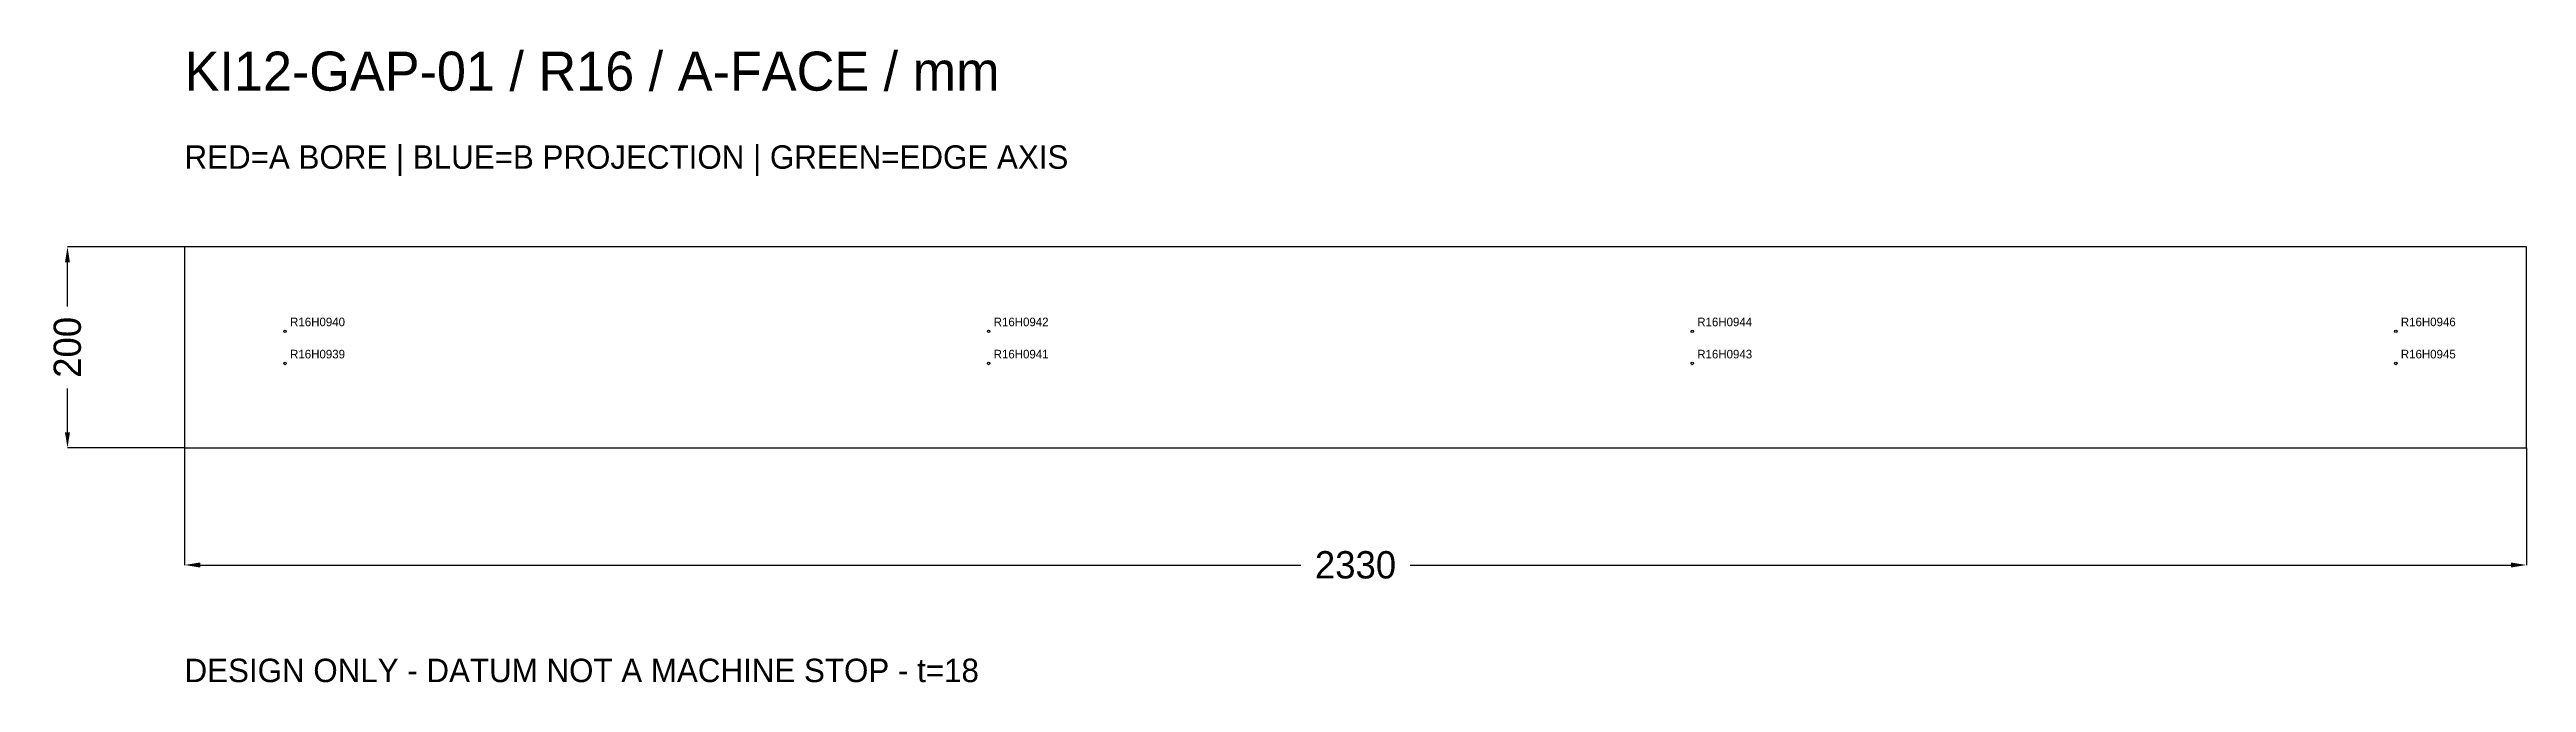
# Model space of a CAD drawing. Header units: millimetres. Extents: x -134 to 2330, y -233 to 396.
import ezdxf

# ---------------------------------------------------------------- set-up
doc = ezdxf.new("R2010")
doc.units = ezdxf.units.MM
for name, color, linetype in [('BORE_A', 1, 'Continuous'), ('CONTOUR', 7, 'Continuous'), ('TEXT', 7, 'Continuous')]:
    doc.layers.add(name, color=color, linetype=linetype)
doc.dimstyles.get("Standard").update_dxf_attribs({"dimtxt": 2.5, "dimasz": 2.5, "dimexe": 1.25, "dimexo": 0.625, "dimtad": 1, "dimcen": 2.5, "dimazin": 3, "dimtfac": 1, "dimtmove": 0, "dimatfit": 3})

# ---------------------------------------------------------------- blocks, each defined once
blk = doc.blocks.new('_CLOSEDFILLED')
at = {"color": 0, "linetype": 'BYBLOCK'}
blk.add_solid([(-1, 0.16), (0, 0), (-1, -0.16)], dxfattribs=at)
blk = doc.blocks.new('*D1')
at = {"color": 2}
for p, q in [((0, 0), (0, -116.5)), ((2330, 0), (2330, -116.5)), ((15.5, -116.5), (1110.6, -116.5)), ((1219.4, -116.5), (2314.5, -116.5))]:
    blk.add_line(p, q, dxfattribs=at)
at = {"layer": 'Defpoints'}
for p in [(0, 0), (2330, 0), (0, -116.5)]:
    blk.add_point(p, dxfattribs=at)
at = {"color": 2, "xscale": 15.533333333333335, "yscale": 15.533333333333335, "rotation": 180}
blk.add_blockref('_CLOSEDFILLED', (0, -116.5), dxfattribs=at)
at = {"color": 2, "xscale": 15.533333333333335, "yscale": 15.533333333333335}
blk.add_blockref('_CLOSEDFILLED', (2330, -116.5), dxfattribs=at)
at = {"color": 7, "insert": (1165, -116.5), "char_height": 27.18, "attachment_point": 5}
blk.add_mtext('2330', dxfattribs=at)
blk = doc.blocks.new('*D2')
at = {"color": 2}
for p, q in [((0, 200), (-116.5, 200)), ((-116.5, 140.8), (-116.5, 184.5)), ((-116.5, 15.5), (-116.5, 59.2)), ((0, 0), (-116.5, 0))]:
    blk.add_line(p, q, dxfattribs=at)
at = {"layer": 'Defpoints'}
for p in [(0, 200), (-116.5, 0), (0, 0)]:
    blk.add_point(p, dxfattribs=at)
at = {"color": 2, "xscale": 15.533333333333335, "yscale": 15.533333333333335}
for p, rotation in [((-116.5, 200), 90), ((-116.5, 0), 270)]:
    blk.add_blockref('_CLOSEDFILLED', p, dxfattribs=dict(at, rotation=rotation))
at = {"color": 7, "insert": (-116.5, 100), "char_height": 27.18, "attachment_point": 5, "rotation": 90}
blk.add_mtext('200', dxfattribs=at)

msp = doc.modelspace()

# ---------------------------------------------------------------- linework, layer by layer
at = {"layer": 'BORE_A'}
for centre in [(100, 116.002), (800, 116.002), (1500, 116.002), (2200, 116.002), (100, 83.998), (800, 83.998), (1500, 83.998), (2200, 83.998)]:
    msp.add_circle(centre, 1.25, dxfattribs=at)
at = {"layer": 'CONTOUR'}
msp.add_lwpolyline([(0, 0), (2330, 0), (2330, 200), (0, 200)], close=True, dxfattribs=at)

# ---------------------------------------------------------------- texts
at = {"layer": 'TEXT'}
for s, height, p in [('KI12-GAP-01 / R16 / A-FACE / mm', 38.83333, (0, 355.333)), ('RED=A BORE | BLUE=B PROJECTION | GREEN=EDGE AXIS', 23.3, (0, 277.667)), ('R16H0940', 8.5433, (105, 121.002)), ('R16H0942', 8.5433, (805, 121.002)), ('R16H0944', 8.5433, (1505, 121.002)), ('R16H0946', 8.5433, (2205, 121.002)), ('R16H0939', 8.5433, (105, 88.998)), ('R16H0941', 8.5433, (805, 88.998)), ('R16H0943', 8.5433, (1505, 88.998)), ('R16H0945', 8.5433, (2205, 88.998)), ('DESIGN ONLY - DATUM NOT A MACHINE STOP - t=18', 23.3, (0, -233))]:
    msp.add_text(s, height=height, dxfattribs=at).set_placement(p)

# ---------------------------------------------------------------- dimensions: what is measured, and where the dimension line sits
dim = msp.add_linear_dim(base=(-116.5, 0), p1=(0, 0), p2=(0, 200), angle=90, dimstyle='Standard', override={"dimtxt": 27.183333, "dimasz": 15.533333, "dimdec": 2, "dimclrd": 2, "dimclre": 2, "dimclrt": 7})
dim.commit()
dim.dimension.update_dxf_attribs({"geometry": '*D2', "text_midpoint": (-116.5, 100)})
dim = msp.add_linear_dim(base=(0, -116.5), p1=(0, 0), p2=(2330, 0), dimstyle='Standard', override={"dimtxt": 27.183333, "dimasz": 15.533333, "dimdec": 2, "dimclrd": 2, "dimclre": 2, "dimclrt": 7})
dim.commit()
dim.dimension.update_dxf_attribs({"geometry": '*D1', "text_midpoint": (1165, -116.5)})

doc.saveas('drawing.dxf')
